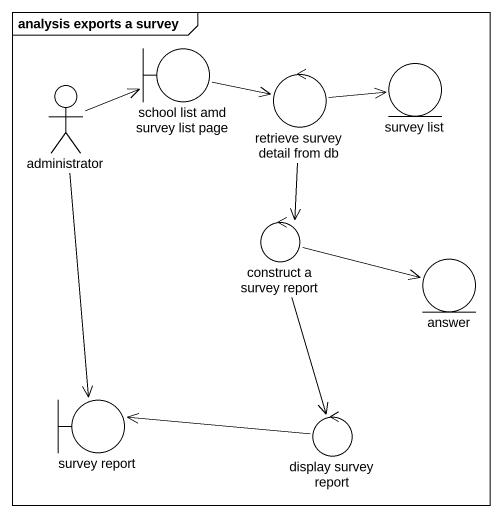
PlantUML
@startuml
mainframe analysis exports a survey
boundary "school list amd survey list page" as school_list_amd_survey_list
entity "survey list" as survey_list
actor administrator
control "retrieve survey detail from db" as retrieve_survey_detail_from
control "construct a survey report" as construct_a_survey_report
entity answer
boundary "survey report" as survey_report
control "display survey report" as display_survey_report
school_list_amd_survey_list -right-> retrieve_survey_detail_from
administrator -right-> school_list_amd_survey_list
administrator --> survey_report
retrieve_survey_detail_from -right-> survey_list
retrieve_survey_detail_from --> construct_a_survey_report
construct_a_survey_report -right-> answer
construct_a_survey_report --> display_survey_report
display_survey_report -left-> survey_report
@enduml
